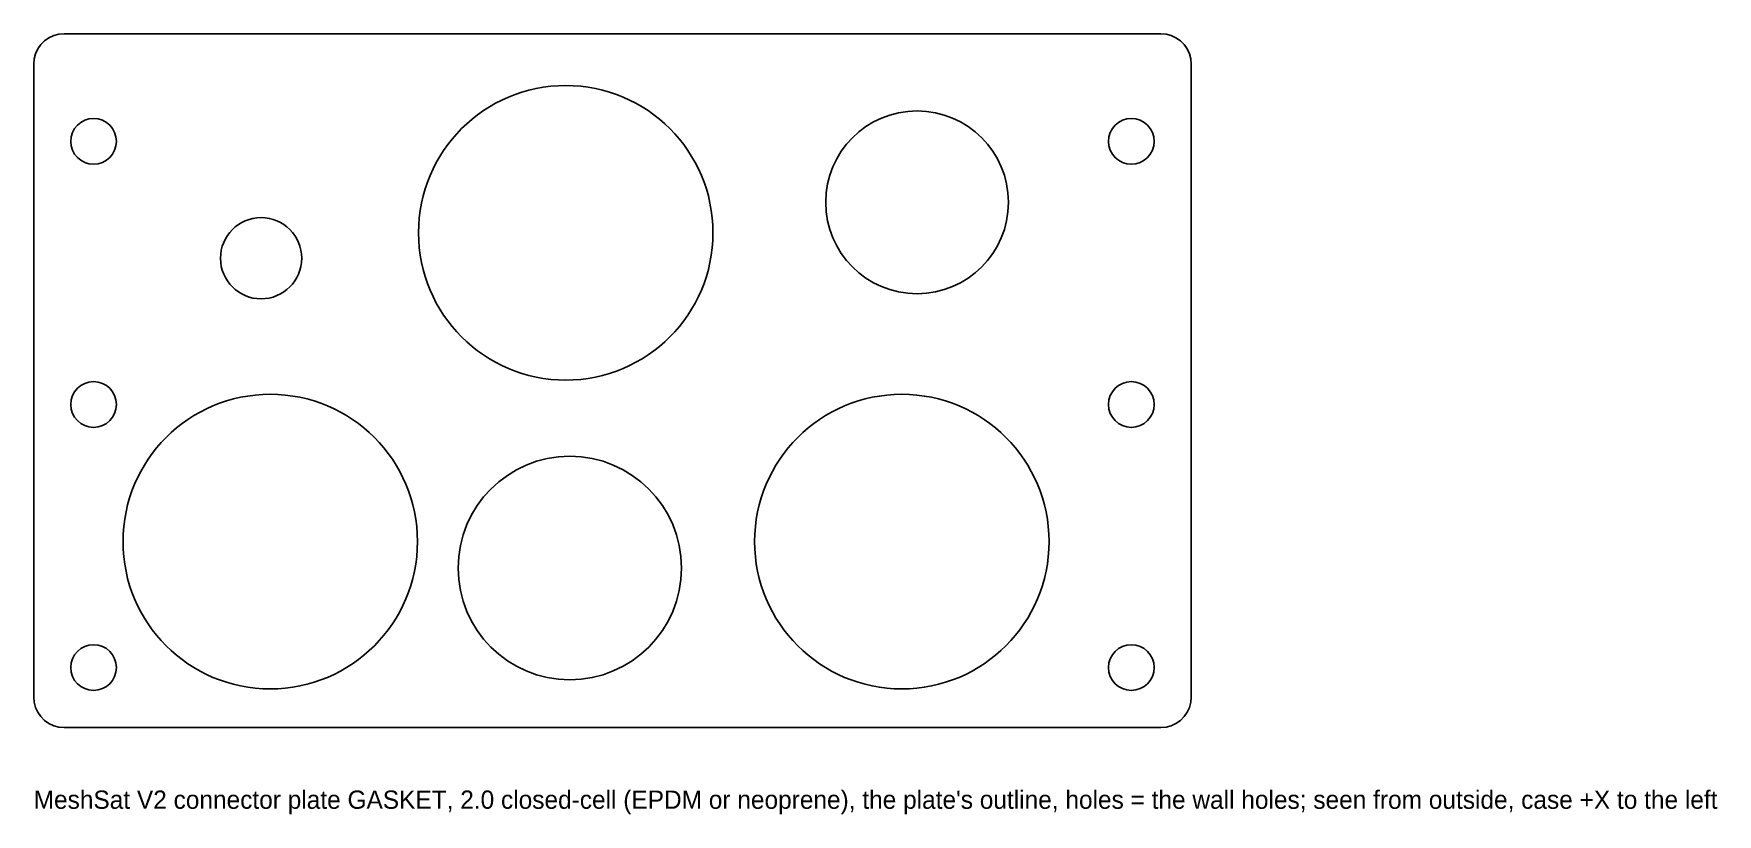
# Model space of a CAD drawing. Header units: millimetres. Extents: x -57 to 109, y 10 to 87.
import ezdxf

# ---------------------------------------------------------------- set-up
doc = ezdxf.new("R2010")
doc.units = ezdxf.units.MM
for name, color, linetype in [('NOTES', 7, 'Continuous'), ('OUTLINE', 7, 'Continuous'), ('THROUGH', 7, 'Continuous')]:
    doc.layers.add(name, color=color, linetype=linetype)

msp = doc.modelspace()

# ---------------------------------------------------------------- linework, layer by layer
at = {"layer": 'OUTLINE'}
msp.add_lwpolyline([(-57, 83.6), (-56.95, 84.12), (-56.82, 84.63), (-56.6, 85.1), (-56.3, 85.53), (-55.93, 85.9), (-55.5, 86.2), (-55.03, 86.42), (-54.52, 86.55), (-54, 86.6), (54, 86.6), (54.52, 86.55), (55.03, 86.42), (55.5, 86.2), (55.93, 85.9), (56.3, 85.53), (56.6, 85.1), (56.82, 84.63), (56.95, 84.12), (57, 83.6), (57, 21.3), (56.95, 20.78), (56.82, 20.27), (56.6, 19.8), (56.3, 19.37), (55.93, 19), (55.5, 18.7), (55.03, 18.48), (54.52, 18.35), (54, 18.3), (-54, 18.3), (-54.52, 18.35), (-55.03, 18.48), (-55.5, 18.7), (-55.93, 19), (-56.3, 19.37), (-56.6, 19.8), (-56.82, 20.27), (-56.95, 20.78), (-57, 21.3)], close=True, dxfattribs=at)
at = {"layer": 'THROUGH'}
for centre, radius in [((-4.6, 67), 14.5), ((-51.1, 76), 2.25), ((30, 70), 9), ((51.1, 76), 2.25), ((-34.6, 64.5), 4), ((-51.1, 50.1), 2.25), ((51.1, 50.1), 2.25), ((-33.7, 36.6), 14.5), ((28.5, 36.6), 14.5), ((-4.2, 34), 11), ((-51.1, 24.2), 2.25), ((51.1, 24.2), 2.25)]:
    msp.add_circle(centre, radius, dxfattribs=at)

# ---------------------------------------------------------------- texts
at = {"layer": 'NOTES'}
msp.add_text("MeshSat V2 connector plate GASKET, 2.0 closed-cell (EPDM or neoprene), the plate's outline, holes = the wall holes; seen from outside, case +X to the left", height=1.8, dxfattribs=at).set_placement((-57, 10.3))

doc.saveas('drawing.dxf')
